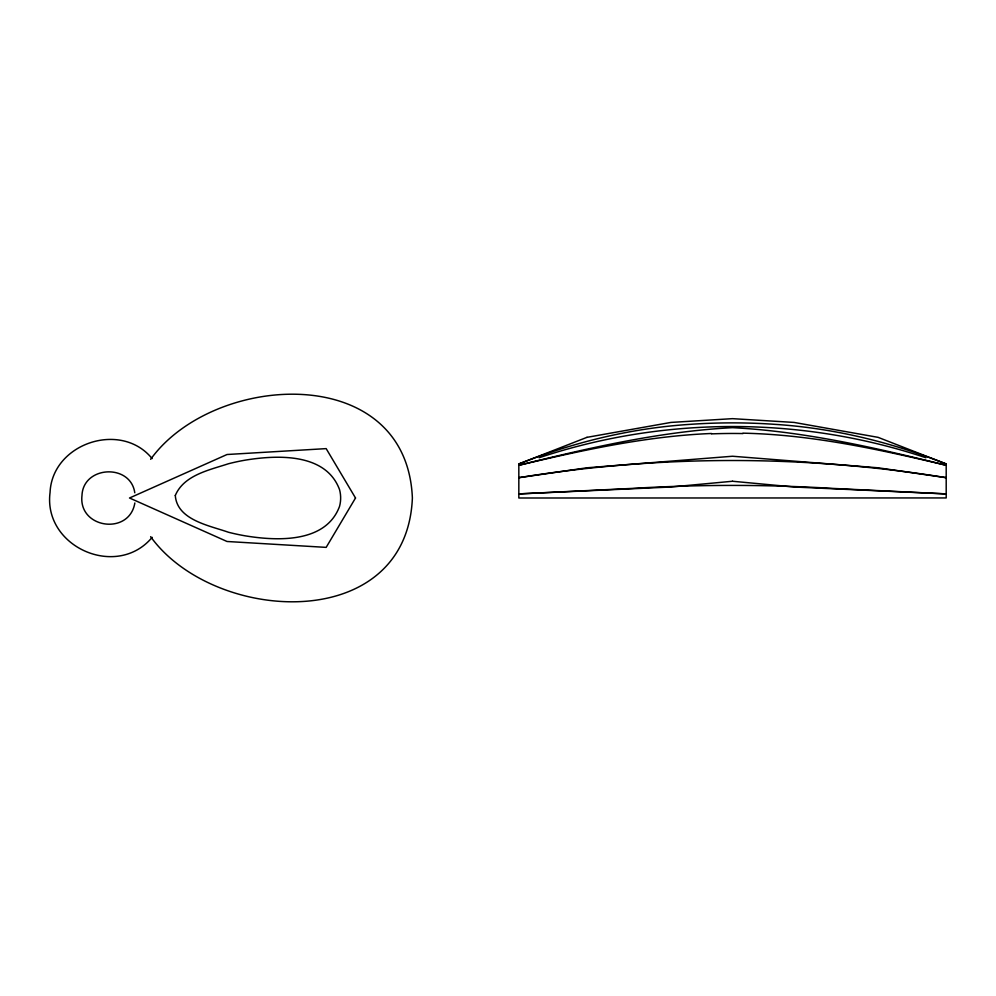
<?xml version="1.0" encoding="UTF-8"?>
<svg xmlns="http://www.w3.org/2000/svg" width="996" height="996" viewBox="0 0 996 996"><rect width="100%" height="100%" fill="white"/><g stroke="black" fill="none" stroke-linecap="round" stroke-linejoin="round"><path stroke-width="1.49" d="M134.846 502.98C129.38 535.773 78.124 528.465 81.983 495.485C83.141 465.692 130.601 463.277 134.784 492.783M150.633 459.318C213.841 371.882 406.679 361.087 412.381 498C406.679 634.913 213.841 624.119 150.633 536.682M152.164 537.342C116.893 579.622 42.94 546.966 50.061 492.472C52.153 443.307 121.064 420.362 152.102 458.571M539.147 457.737C663.809 416.129 801.22 416.129 925.882 457.737M711.468 433.484C646.217 436.136 582.15 450.292 518.829 465.294C589.059 447.876 660.024 431.48 732.508 427.658C805.005 431.48 875.957 447.876 946.2 465.294C879.48 449.507 811.852 434.58 743.016 433.173M946.2 464.435L946.2 497.938L518.829 498L518.829 464.435M711.493 433.883A430.758 347.094 0 0 1 743.004 433.559M175.296 495.485C177.089 520.086 209.446 525.539 228.445 532.25A215.759 215.759 0 0 0 245.066 535.811C277.05 541.089 325.929 543.281 339.561 506.329A32.208 32.208 0 0 0 339.561 489.671C325.929 452.719 277.05 454.911 245.066 460.177A215.759 215.759 0 0 0 228.445 463.75C209.421 470 183.887 475.055 175.296 495.485M355.51 498L326.165 547.377L227.026 541.488L129.517 498L227.026 454.512L326.165 448.623L355.51 498M586.955 437.344L518.829 463.962C573.497 442.249 631.29 428.106 690.066 424.358A609.203 609.203 0 0 1 774.963 424.358C833.727 428.118 891.532 442.249 946.2 463.962L878.074 437.344L794.098 422.429L732.508 418.656L670.918 422.429L586.955 437.344M586.955 467.796L518.829 477.694C660.236 454.786 804.793 454.786 946.2 477.694L878.074 467.796L732.508 456.243L586.955 467.796M732.508 481.255L670.918 487.007L518.829 493.904L632.062 488.414C698.968 484.417 766.061 484.417 832.967 488.414L946.2 493.904L794.098 487.007L732.508 481.255"/></g></svg>
